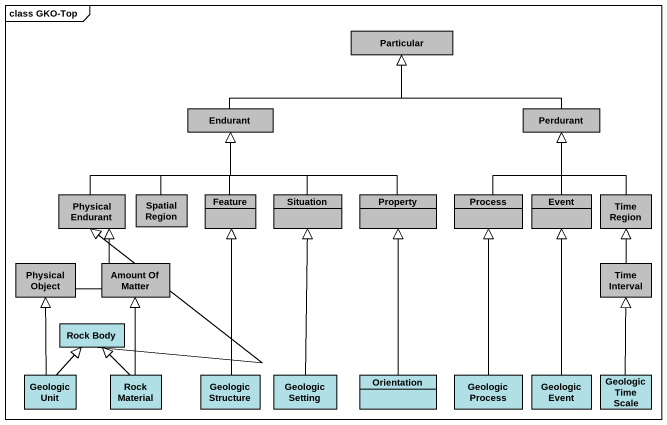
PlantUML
@startuml
mainframe class GKO-Top
hide circle
hide empty members
class Particular #C0C0C0
class Endurant #C0C0C0
class Perdurant #C0C0C0
class "Physical Endurant" as Physical_Endurant #C0C0C0
class "Spatial Region" as Spatial_Region #C0C0C0
class Feature #C0C0C0
class Situation #C0C0C0
class Property #C0C0C0
class "Process" as Process_ #C0C0C0
class Event #C0C0C0
class "Time Region" as Time_Region #C0C0C0
class "Physical Object" as Physical_Object #C0C0C0
class "Amount Of Matter" as Amount_Of_Matter #C0C0C0
class "Time Interval" as Time_Interval #C0C0C0
class "Rock Body" as Rock_Body #B0E0E6
class "Geologic Unit" as Geologic_Unit #B0E0E6
class "Rock Material" as Rock_Material #B0E0E6
class "Geologic Structure" as Geologic_Structure #B0E0E6
class "Geologic Setting" as Geologic_Setting #B0E0E6
class Orientation #B0E0E6
class "Geologic Process" as Geologic_Process #B0E0E6
class "Geologic Event" as Geologic_Event #B0E0E6
class "Geologic Time Scale" as Geologic_Time_Scale #B0E0E6
Endurant -right-|> Particular
Perdurant -left-|> Particular
Physical_Endurant -up-|> Endurant
Spatial_Region -up-|> Endurant
Feature -up-|> Endurant
Situation -up-|> Endurant
Property -left-|> Endurant
Process_ -up-|> Perdurant
Event -up-|> Perdurant
Time_Region -up-|> Perdurant
Physical_Object -up-|> Physical_Endurant
Amount_Of_Matter -up-|> Physical_Endurant
Time_Interval -up-|> Time_Region
Rock_Body -up-|> Physical_Endurant
Geologic_Unit -up-|> Physical_Object
Geologic_Unit -up-|> Rock_Body
Rock_Material -up-|> Amount_Of_Matter
Rock_Material -up-|> Rock_Body
Geologic_Structure -up-|> Feature
Geologic_Setting -up-|> Situation
Orientation -up-|> Property
Geologic_Process -up-|> Process_
Geologic_Event -up-|> Event
Geologic_Time_Scale -up-|> Time_Interval
@enduml
